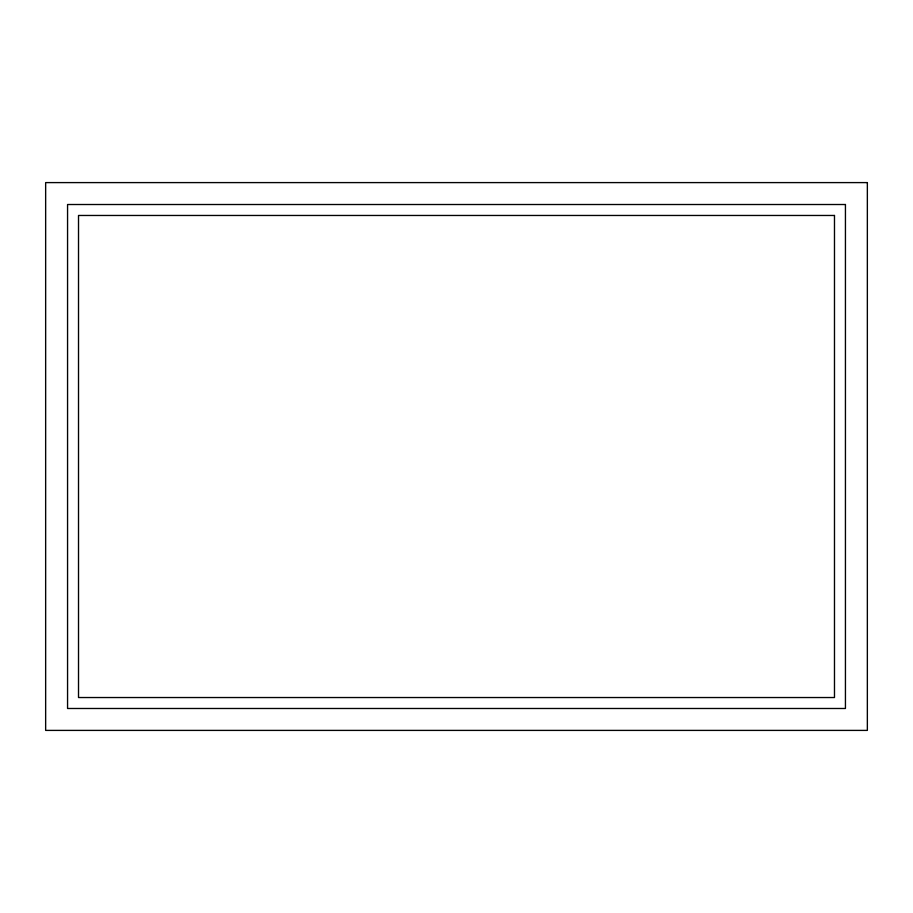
<?xml version="1.0" encoding="UTF-8"?>
<svg xmlns="http://www.w3.org/2000/svg" width="913" height="913" viewBox="0 0 913 913"><rect width="100%" height="100%" fill="white"/><g stroke="black" fill="none" stroke-linecap="round" stroke-linejoin="round"><path stroke-width="1.37" d="M867.35 182.6L45.65 182.6L45.65 730.4L867.35 730.4L867.35 182.6M845.438 204.512L67.562 204.512L67.562 708.488L845.438 708.488L845.438 204.512M834.482 215.468L78.518 215.468L78.518 697.532L834.482 697.532L834.482 215.468"/></g></svg>
